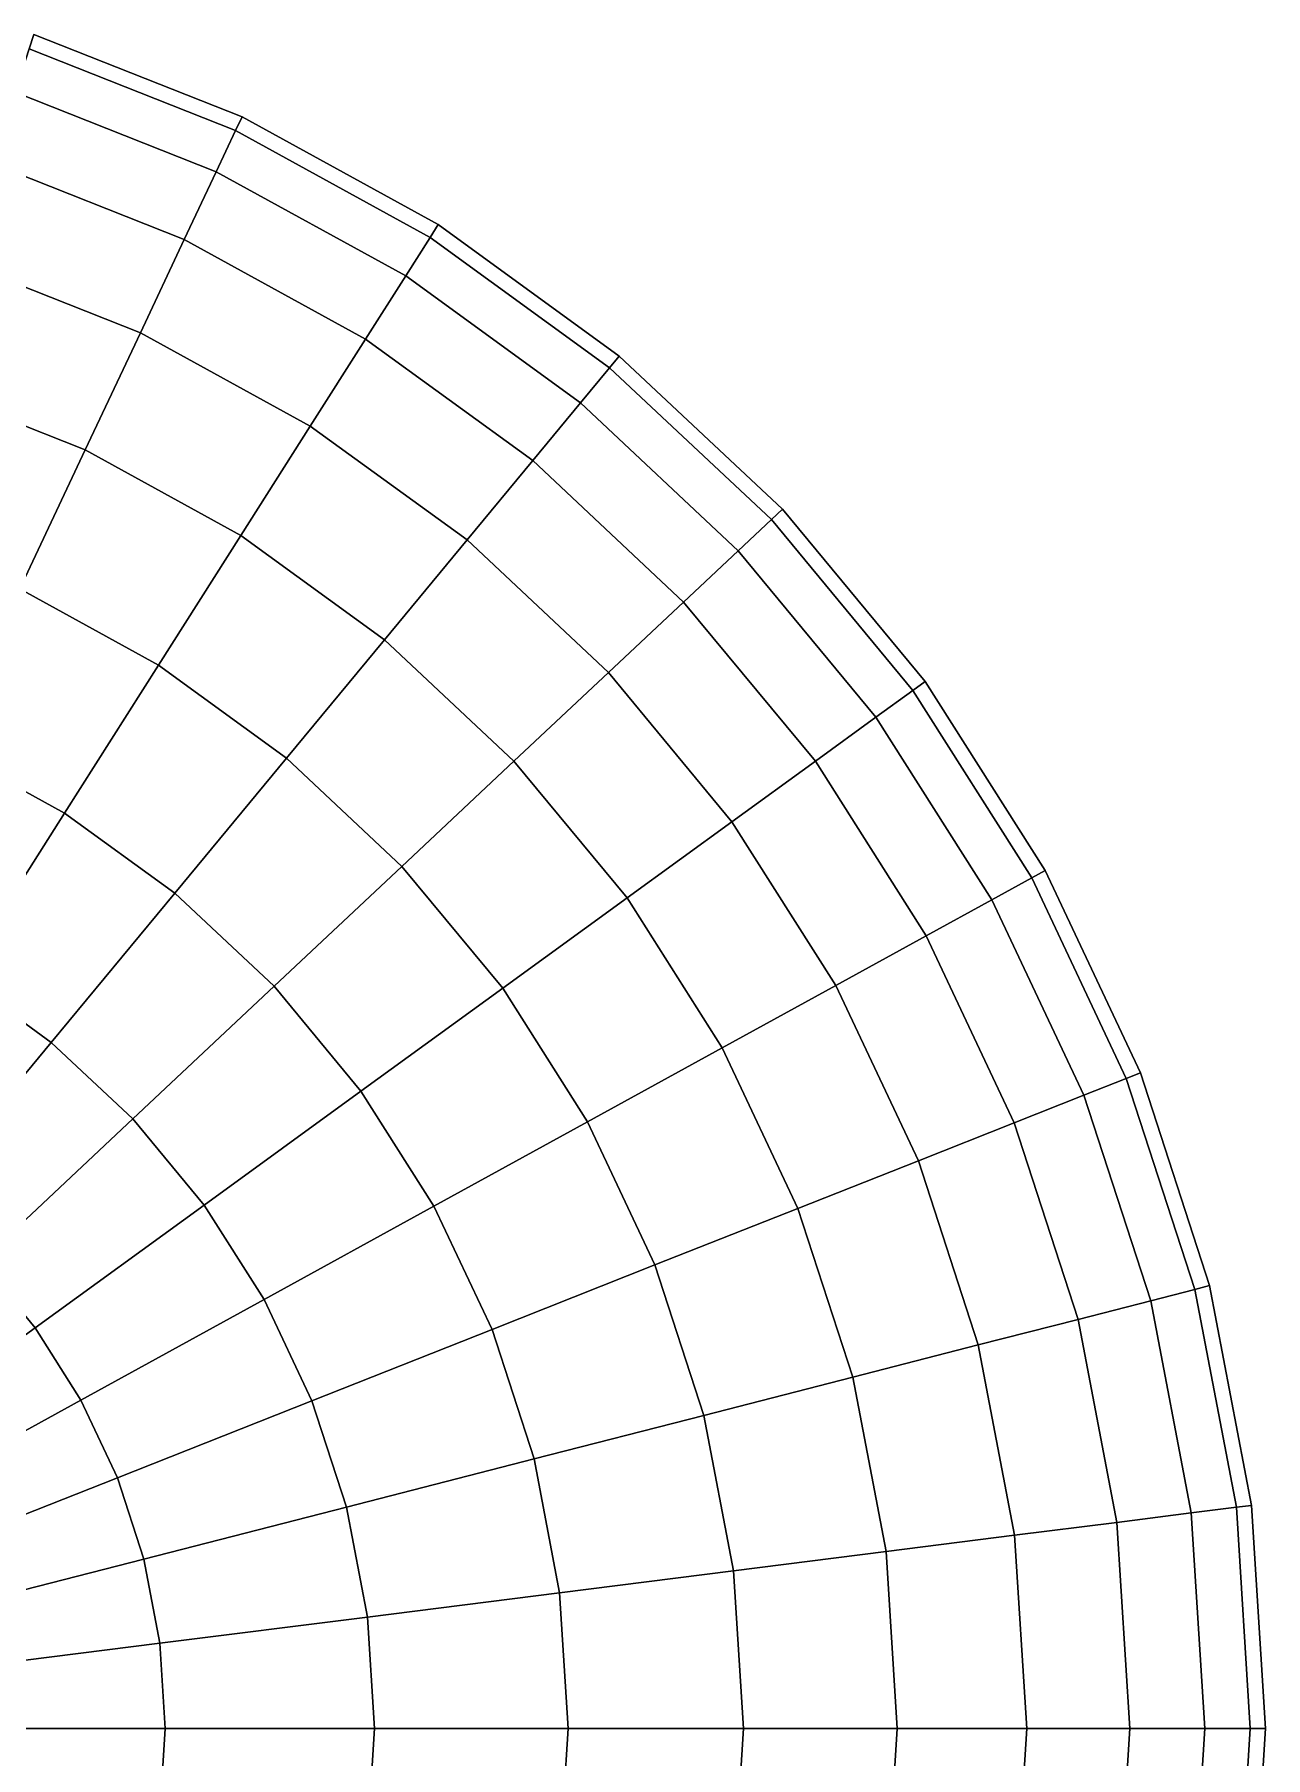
# Model space of a CAD drawing. Extents: x -1 to 5, y -1 to 5.
# Drawn here: x 4.309 to 5, y 3.984 to 4.951 of the extents above; entities that cross this region are included whole.
import ezdxf

# ---------------------------------------------------------------- set-up
doc = ezdxf.new("R2010")
doc.units = 0

msp = doc.modelspace()

# ---------------------------------------------------------------- linework, layer by layer
at = {"color": 171}
for points in [[(4.41127, 4.874, 0.25882), (4.42214, 4.89709, 0.13053), (4.30637, 4.94292, 0.13053), (4.29849, 4.91865, 0.25882)], [(4.42214, 4.89709, -0.13053), (4.41127, 4.874, -0.25882), (4.29849, 4.91865, -0.25882), (4.30637, 4.94292, -0.13053)], [(4.42214, 4.89709, 0.13053), (4.42578, 4.90483), (4.30902, 4.95106), (4.30637, 4.94292, 0.13053)], [(4.42578, 4.90483), (4.42214, 4.89709, -0.13053), (4.30637, 4.94292, -0.13053), (4.30902, 4.95106)], [(4.39337, 4.83595, 0.38268), (4.41127, 4.874, 0.25882), (4.29849, 4.91865, 0.25882), (4.28549, 4.87866, 0.38268)], [(4.41127, 4.874, -0.25882), (4.39337, 4.83595, -0.38268), (4.28549, 4.87866, -0.38268), (4.29849, 4.91865, -0.25882)], [(4.53124, 4.8371, 0.13053), (4.53583, 4.84433), (4.42578, 4.90483), (4.42214, 4.89709, 0.13053)], [(4.53583, 4.84433), (4.53124, 4.8371, -0.13053), (4.42214, 4.89709, -0.13053), (4.42578, 4.90483)], [(4.51757, 4.81556, 0.25882), (4.53124, 4.8371, 0.13053), (4.42214, 4.89709, 0.13053), (4.41127, 4.874, 0.25882)], [(4.53124, 4.8371, -0.13053), (4.51757, 4.81556, -0.25882), (4.41127, 4.874, -0.25882), (4.42214, 4.89709, -0.13053)], [(4.36874, 4.7836, 0.5), (4.39337, 4.83595, 0.38268), (4.28549, 4.87866, 0.38268), (4.26762, 4.82364, 0.5)], [(4.39337, 4.83595, -0.38268), (4.36874, 4.7836, -0.5), (4.26762, 4.82364, -0.5), (4.28549, 4.87866, -0.38268)], [(4.49504, 4.78006, 0.38268), (4.51757, 4.81556, 0.25882), (4.41127, 4.874, 0.25882), (4.39337, 4.83595, 0.38268)], [(4.51757, 4.81556, -0.25882), (4.49504, 4.78006, -0.38268), (4.39337, 4.83595, -0.38268), (4.41127, 4.874, -0.25882)], [(4.6157, 4.74426, 0.25882), (4.63197, 4.76392, 0.13053), (4.53124, 4.8371, 0.13053), (4.51757, 4.81556, 0.25882)], [(4.63197, 4.76392, -0.13053), (4.6157, 4.74426, -0.25882), (4.51757, 4.81556, -0.25882), (4.53124, 4.8371, -0.13053)], [(4.63197, 4.76392, 0.13053), (4.63742, 4.77051), (4.53583, 4.84433), (4.53124, 4.8371, 0.13053)], [(4.63742, 4.77051), (4.63197, 4.76392, -0.13053), (4.53124, 4.8371, -0.13053), (4.53583, 4.84433)], [(4.46404, 4.73121, 0.5), (4.49504, 4.78006, 0.38268), (4.39337, 4.83595, 0.38268), (4.36874, 4.7836, 0.5)], [(4.49504, 4.78006, -0.38268), (4.46404, 4.73121, -0.5), (4.36874, 4.7836, -0.5), (4.39337, 4.83595, -0.38268)], [(4.33779, 4.71785, 0.60876), (4.36874, 4.7836, 0.5), (4.26762, 4.82364, 0.5), (4.24516, 4.75452, 0.60876)], [(4.36874, 4.7836, -0.5), (4.33779, 4.71785, -0.60876), (4.24516, 4.75452, -0.60876), (4.26762, 4.82364, -0.5)], [(4.5889, 4.71186, 0.38268), (4.6157, 4.74426, 0.25882), (4.51757, 4.81556, 0.25882), (4.49504, 4.78006, 0.38268)], [(4.6157, 4.74426, -0.25882), (4.5889, 4.71186, -0.38268), (4.49504, 4.78006, -0.38268), (4.51757, 4.81556, -0.25882)], [(4.4251, 4.66985, 0.60876), (4.46404, 4.73121, 0.5), (4.36874, 4.7836, 0.5), (4.33779, 4.71785, 0.60876)], [(4.46404, 4.73121, -0.5), (4.4251, 4.66985, -0.60876), (4.33779, 4.71785, -0.60876), (4.36874, 4.7836, -0.5)], [(4.55203, 4.66728, 0.5), (4.5889, 4.71186, 0.38268), (4.49504, 4.78006, 0.38268), (4.46404, 4.73121, 0.5)], [(4.5889, 4.71186, -0.38268), (4.55203, 4.66728, -0.5), (4.46404, 4.73121, -0.5), (4.49504, 4.78006, -0.38268)], [(4.72273, 4.67869, 0.13053), (4.72897, 4.68455), (4.63742, 4.77051), (4.63197, 4.76392, 0.13053)], [(4.72897, 4.68455), (4.72273, 4.67869, -0.13053), (4.63197, 4.76392, -0.13053), (4.63742, 4.77051)], [(4.70413, 4.66122, 0.25882), (4.72273, 4.67869, 0.13053), (4.63197, 4.76392, 0.13053), (4.6157, 4.74426, 0.25882)], [(4.72273, 4.67869, -0.13053), (4.70413, 4.66122, -0.25882), (4.6157, 4.74426, -0.25882), (4.63197, 4.76392, -0.13053)], [(4.30107, 4.63981, 0.70711), (4.33779, 4.71785, 0.60876), (4.24516, 4.75452, 0.60876), (4.21851, 4.6725, 0.70711)], [(4.33779, 4.71785, -0.60876), (4.30107, 4.63981, -0.70711), (4.21851, 4.6725, -0.70711), (4.24516, 4.75452, -0.60876)], [(4.67348, 4.63244, 0.38268), (4.70413, 4.66122, 0.25882), (4.6157, 4.74426, 0.25882), (4.5889, 4.71186, 0.38268)], [(4.70413, 4.66122, -0.25882), (4.67348, 4.63244, -0.38268), (4.5889, 4.71186, -0.38268), (4.6157, 4.74426, -0.25882)], [(4.5057, 4.61129, 0.60876), (4.55203, 4.66728, 0.5), (4.46404, 4.73121, 0.5), (4.4251, 4.66985, 0.60876)], [(4.55203, 4.66728, -0.5), (4.5057, 4.61129, -0.60876), (4.4251, 4.66985, -0.60876), (4.46404, 4.73121, -0.5)], [(4.37889, 4.59703, 0.70711), (4.4251, 4.66985, 0.60876), (4.33779, 4.71785, 0.60876), (4.30107, 4.63981, 0.70711)], [(4.4251, 4.66985, -0.60876), (4.37889, 4.59703, -0.70711), (4.30107, 4.63981, -0.70711), (4.33779, 4.71785, -0.60876)], [(4.63131, 4.59284, 0.5), (4.67348, 4.63244, 0.38268), (4.5889, 4.71186, 0.38268), (4.55203, 4.66728, 0.5)], [(4.67348, 4.63244, -0.38268), (4.63131, 4.59284, -0.5), (4.55203, 4.66728, -0.5), (4.5889, 4.71186, -0.38268)], [(4.8021, 4.58276, 0.13053), (4.80902, 4.58779), (4.72897, 4.68455), (4.72273, 4.67869, 0.13053)], [(4.80902, 4.58779), (4.8021, 4.58276, -0.13053), (4.72273, 4.67869, -0.13053), (4.72897, 4.68455)], [(4.78145, 4.56776, 0.25882), (4.8021, 4.58276, 0.13053), (4.72273, 4.67869, 0.13053), (4.70413, 4.66122, 0.25882)], [(4.8021, 4.58276, -0.13053), (4.78145, 4.56776, -0.25882), (4.70413, 4.66122, -0.25882), (4.72273, 4.67869, -0.13053)], [(4.45073, 4.54484, 0.70711), (4.5057, 4.61129, 0.60876), (4.4251, 4.66985, 0.60876), (4.37889, 4.59703, 0.70711)], [(4.5057, 4.61129, -0.60876), (4.45073, 4.54484, -0.70711), (4.37889, 4.59703, -0.70711), (4.4251, 4.66985, -0.60876)], [(4.57833, 4.54309, 0.60876), (4.63131, 4.59284, 0.5), (4.55203, 4.66728, 0.5), (4.5057, 4.61129, 0.60876)], [(4.63131, 4.59284, -0.5), (4.57833, 4.54309, -0.60876), (4.5057, 4.61129, -0.60876), (4.55203, 4.66728, -0.5)], [(4.74743, 4.54304, 0.38268), (4.78145, 4.56776, 0.25882), (4.70413, 4.66122, 0.25882), (4.67348, 4.63244, 0.38268)], [(4.78145, 4.56776, -0.25882), (4.74743, 4.54304, -0.38268), (4.67348, 4.63244, -0.38268), (4.70413, 4.66122, -0.25882)], [(4.32619, 4.51399, 0.79335), (4.37889, 4.59703, 0.70711), (4.30107, 4.63981, 0.70711), (4.2592, 4.55082, 0.79335)], [(4.37889, 4.59703, -0.70711), (4.32619, 4.51399, -0.79335), (4.2592, 4.55082, -0.79335), (4.30107, 4.63981, -0.70711)], [(4.70063, 4.50904, 0.5), (4.74743, 4.54304, 0.38268), (4.67348, 4.63244, 0.38268), (4.63131, 4.59284, 0.5)], [(4.74743, 4.54304, -0.38268), (4.70063, 4.50904, -0.5), (4.63131, 4.59284, -0.5), (4.67348, 4.63244, -0.38268)], [(4.51546, 4.48405, 0.70711), (4.57833, 4.54309, 0.60876), (4.5057, 4.61129, 0.60876), (4.45073, 4.54484, 0.70711)], [(4.57833, 4.54309, -0.60876), (4.51546, 4.48405, -0.70711), (4.45073, 4.54484, -0.70711), (4.5057, 4.61129, -0.60876)], [(4.38804, 4.46906, 0.79335), (4.45073, 4.54484, 0.70711), (4.37889, 4.59703, 0.70711), (4.32619, 4.51399, 0.79335)], [(4.45073, 4.54484, -0.70711), (4.38804, 4.46906, -0.79335), (4.32619, 4.51399, -0.79335), (4.37889, 4.59703, -0.70711)], [(4.64184, 4.46632, 0.60876), (4.70063, 4.50904, 0.5), (4.63131, 4.59284, 0.5), (4.57833, 4.54309, 0.60876)], [(4.70063, 4.50904, -0.5), (4.64184, 4.46632, -0.60876), (4.57833, 4.54309, -0.60876), (4.63131, 4.59284, -0.5)], [(4.86881, 4.47763, 0.13053), (4.87631, 4.48175), (4.80902, 4.58779), (4.8021, 4.58276, 0.13053)], [(4.87631, 4.48175), (4.86881, 4.47763, -0.13053), (4.8021, 4.58276, -0.13053), (4.80902, 4.58779)], [(4.84645, 4.46534, 0.25882), (4.86881, 4.47763, 0.13053), (4.8021, 4.58276, 0.13053), (4.78145, 4.56776, 0.25882)], [(4.86881, 4.47763, -0.13053), (4.84645, 4.46534, -0.25882), (4.78145, 4.56776, -0.25882), (4.8021, 4.58276, -0.13053)], [(4.8096, 4.44508, 0.38268), (4.84645, 4.46534, 0.25882), (4.78145, 4.56776, 0.25882), (4.74743, 4.54304, 0.38268)], [(4.84645, 4.46534, -0.25882), (4.8096, 4.44508, -0.38268), (4.74743, 4.54304, -0.38268), (4.78145, 4.56776, -0.25882)], [(4.26791, 4.42216, 0.86603), (4.32619, 4.51399, 0.79335), (4.2592, 4.55082, 0.79335), (4.21289, 4.45241, 0.86603)], [(4.32619, 4.51399, -0.79335), (4.26791, 4.42216, -0.86603), (4.21289, 4.45241, -0.86603), (4.2592, 4.55082, -0.79335)], [(4.44377, 4.41673, 0.79335), (4.51546, 4.48405, 0.70711), (4.45073, 4.54484, 0.70711), (4.38804, 4.46906, 0.79335)], [(4.51546, 4.48405, -0.70711), (4.44377, 4.41673, -0.79335), (4.38804, 4.46906, -0.79335), (4.45073, 4.54484, -0.70711)], [(4.57206, 4.41563, 0.70711), (4.64184, 4.46632, 0.60876), (4.57833, 4.54309, 0.60876), (4.51546, 4.48405, 0.70711)], [(4.64184, 4.46632, -0.60876), (4.57206, 4.41563, -0.70711), (4.51546, 4.48405, -0.70711), (4.57833, 4.54309, -0.60876)], [(4.7589, 4.41721, 0.5), (4.8096, 4.44508, 0.38268), (4.74743, 4.54304, 0.38268), (4.70063, 4.50904, 0.5)], [(4.8096, 4.44508, -0.38268), (4.7589, 4.41721, -0.5), (4.70063, 4.50904, -0.5), (4.74743, 4.54304, -0.38268)], [(4.31871, 4.38526, 0.86603), (4.38804, 4.46906, 0.79335), (4.32619, 4.51399, 0.79335), (4.26791, 4.42216, 0.86603)], [(4.38804, 4.46906, -0.79335), (4.31871, 4.38526, -0.86603), (4.26791, 4.42216, -0.86603), (4.32619, 4.51399, -0.79335)], [(4.69522, 4.3822, 0.60876), (4.7589, 4.41721, 0.5), (4.70063, 4.50904, 0.5), (4.64184, 4.46632, 0.60876)], [(4.7589, 4.41721, -0.5), (4.69522, 4.3822, -0.60876), (4.64184, 4.46632, -0.60876), (4.70063, 4.50904, -0.5)], [(4.4925, 4.35782, 0.79335), (4.57206, 4.41563, 0.70711), (4.51546, 4.48405, 0.70711), (4.44377, 4.41673, 0.79335)], [(4.57206, 4.41563, -0.70711), (4.4925, 4.35782, -0.79335), (4.44377, 4.41673, -0.79335), (4.51546, 4.48405, -0.70711)], [(4.92182, 4.36498, 0.13053), (4.92978, 4.36812), (4.87631, 4.48175), (4.86881, 4.47763, 0.13053)], [(4.92978, 4.36812), (4.92182, 4.36498, -0.13053), (4.86881, 4.47763, -0.13053), (4.87631, 4.48175)], [(4.36448, 4.34227, 0.86603), (4.44377, 4.41673, 0.79335), (4.38804, 4.46906, 0.79335), (4.31871, 4.38526, 0.86603)], [(4.44377, 4.41673, -0.79335), (4.36448, 4.34227, -0.86603), (4.31871, 4.38526, -0.86603), (4.38804, 4.46906, -0.79335)], [(4.8981, 4.35558, 0.25882), (4.92182, 4.36498, 0.13053), (4.86881, 4.47763, 0.13053), (4.84645, 4.46534, 0.25882)], [(4.92182, 4.36498, -0.13053), (4.8981, 4.35558, -0.25882), (4.84645, 4.46534, -0.25882), (4.86881, 4.47763, -0.13053)], [(4.61964, 4.34065, 0.70711), (4.69522, 4.3822, 0.60876), (4.64184, 4.46632, 0.60876), (4.57206, 4.41563, 0.70711)], [(4.69522, 4.3822, -0.60876), (4.61964, 4.34065, -0.70711), (4.57206, 4.41563, -0.70711), (4.64184, 4.46632, -0.60876)], [(4.859, 4.3401, 0.38268), (4.8981, 4.35558, 0.25882), (4.84645, 4.46534, 0.25882), (4.8096, 4.44508, 0.38268)], [(4.8981, 4.35558, -0.25882), (4.859, 4.3401, -0.38268), (4.8096, 4.44508, -0.38268), (4.84645, 4.46534, -0.25882)], [(4.80521, 4.31881, 0.5), (4.859, 4.3401, 0.38268), (4.8096, 4.44508, 0.38268), (4.7589, 4.41721, 0.5)], [(4.859, 4.3401, -0.38268), (4.80521, 4.31881, -0.5), (4.7589, 4.41721, -0.5), (4.8096, 4.44508, -0.38268)], [(4.24393, 4.29486, 0.92388), (4.31871, 4.38526, 0.86603), (4.26791, 4.42216, 0.86603), (4.20505, 4.32311, 0.92388)], [(4.31871, 4.38526, -0.86603), (4.24393, 4.29486, -0.92388), (4.20505, 4.32311, -0.92388), (4.26791, 4.42216, -0.86603)], [(4.40451, 4.29389, 0.86603), (4.4925, 4.35782, 0.79335), (4.44377, 4.41673, 0.79335), (4.36448, 4.34227, 0.86603)], [(4.4925, 4.35782, -0.79335), (4.40451, 4.29389, -0.86603), (4.36448, 4.34227, -0.86603), (4.44377, 4.41673, -0.79335)], [(4.53346, 4.29327, 0.79335), (4.61964, 4.34065, 0.70711), (4.57206, 4.41563, 0.70711), (4.4925, 4.35782, 0.79335)], [(4.61964, 4.34065, -0.70711), (4.53346, 4.29327, -0.79335), (4.4925, 4.35782, -0.79335), (4.57206, 4.41563, -0.70711)], [(4.73764, 4.29205, 0.60876), (4.80521, 4.31881, 0.5), (4.7589, 4.41721, 0.5), (4.69522, 4.3822, 0.60876)], [(4.80521, 4.31881, -0.5), (4.73764, 4.29205, -0.60876), (4.69522, 4.3822, -0.60876), (4.7589, 4.41721, -0.5)], [(4.27896, 4.26196, 0.92388), (4.36448, 4.34227, 0.86603), (4.31871, 4.38526, 0.86603), (4.24393, 4.29486, 0.92388)], [(4.36448, 4.34227, -0.86603), (4.27896, 4.26196, -0.92388), (4.24393, 4.29486, -0.92388), (4.31871, 4.38526, -0.86603)], [(4.65745, 4.2603, 0.70711), (4.73764, 4.29205, 0.60876), (4.69522, 4.3822, 0.60876), (4.61964, 4.34065, 0.70711)], [(4.73764, 4.29205, -0.60876), (4.65745, 4.2603, -0.70711), (4.61964, 4.34065, -0.70711), (4.69522, 4.3822, -0.60876)], [(4.93558, 4.24022, 0.25882), (4.9603, 4.24656, 0.13053), (4.92182, 4.36498, 0.13053), (4.8981, 4.35558, 0.25882)], [(4.9603, 4.24656, -0.13053), (4.93558, 4.24022, -0.25882), (4.8981, 4.35558, -0.25882), (4.92182, 4.36498, -0.13053)], [(4.9603, 4.24656, 0.13053), (4.96858, 4.24869), (4.92978, 4.36812), (4.92182, 4.36498, 0.13053)], [(4.96858, 4.24869), (4.9603, 4.24656, -0.13053), (4.92182, 4.36498, -0.13053), (4.92978, 4.36812)], [(4.43815, 4.24088, 0.86603), (4.53346, 4.29327, 0.79335), (4.4925, 4.35782, 0.79335), (4.40451, 4.29389, 0.86603)], [(4.53346, 4.29327, -0.79335), (4.43815, 4.24088, -0.86603), (4.40451, 4.29389, -0.86603), (4.4925, 4.35782, -0.79335)], [(4.89485, 4.22976, 0.38268), (4.93558, 4.24022, 0.25882), (4.8981, 4.35558, 0.25882), (4.859, 4.3401, 0.38268)], [(4.93558, 4.24022, -0.25882), (4.89485, 4.22976, -0.38268), (4.859, 4.3401, -0.38268), (4.8981, 4.35558, -0.25882)], [(4.3096, 4.22494, 0.92388), (4.40451, 4.29389, 0.86603), (4.36448, 4.34227, 0.86603), (4.27896, 4.26196, 0.92388)], [(4.40451, 4.29389, -0.86603), (4.3096, 4.22494, -0.92388), (4.27896, 4.26196, -0.92388), (4.36448, 4.34227, -0.86603)], [(4.56601, 4.2241, 0.79335), (4.65745, 4.2603, 0.70711), (4.61964, 4.34065, 0.70711), (4.53346, 4.29327, 0.79335)], [(4.65745, 4.2603, -0.70711), (4.56601, 4.2241, -0.79335), (4.53346, 4.29327, -0.79335), (4.61964, 4.34065, -0.70711)], [(4.83882, 4.21537, 0.5), (4.89485, 4.22976, 0.38268), (4.859, 4.3401, 0.38268), (4.80521, 4.31881, 0.5)], [(4.89485, 4.22976, -0.38268), (4.83882, 4.21537, -0.5), (4.80521, 4.31881, -0.5), (4.859, 4.3401, -0.38268)], [(4.76843, 4.1973, 0.60876), (4.83882, 4.21537, 0.5), (4.80521, 4.31881, 0.5), (4.73764, 4.29205, 0.60876)], [(4.83882, 4.21537, -0.5), (4.76843, 4.1973, -0.60876), (4.73764, 4.29205, -0.60876), (4.80521, 4.31881, -0.5)], [(4.33535, 4.18436, 0.92388), (4.43815, 4.24088, 0.86603), (4.40451, 4.29389, 0.86603), (4.3096, 4.22494, 0.92388)], [(4.43815, 4.24088, -0.86603), (4.33535, 4.18436, -0.92388), (4.3096, 4.22494, -0.92388), (4.40451, 4.29389, -0.86603)], [(4.46489, 4.18406, 0.86603), (4.56601, 4.2241, 0.79335), (4.53346, 4.29327, 0.79335), (4.43815, 4.24088, 0.86603)], [(4.56601, 4.2241, -0.79335), (4.46489, 4.18406, -0.86603), (4.43815, 4.24088, -0.86603), (4.53346, 4.29327, -0.79335)], [(4.68489, 4.17585, 0.70711), (4.76843, 4.1973, 0.60876), (4.73764, 4.29205, 0.60876), (4.65745, 4.2603, 0.70711)], [(4.76843, 4.1973, -0.60876), (4.68489, 4.17585, -0.70711), (4.65745, 4.2603, -0.70711), (4.73764, 4.29205, -0.60876)], [(4.20939, 4.15213, 0.96593), (4.3096, 4.22494, 0.92388), (4.27896, 4.26196, 0.92388), (4.18867, 4.17717, 0.96593)], [(4.3096, 4.22494, -0.92388), (4.20939, 4.15213, -0.96593), (4.18867, 4.17717, -0.96593), (4.27896, 4.26196, -0.92388)], [(4.58964, 4.15139, 0.79335), (4.68489, 4.17585, 0.70711), (4.65745, 4.2603, 0.70711), (4.56601, 4.2241, 0.79335)], [(4.68489, 4.17585, -0.70711), (4.58964, 4.15139, -0.79335), (4.56601, 4.2241, -0.79335), (4.65745, 4.2603, -0.70711)], [(4.95831, 4.12106, 0.25882), (4.98363, 4.12426, 0.13053), (4.9603, 4.24656, 0.13053), (4.93558, 4.24022, 0.25882)], [(4.98363, 4.12426, -0.13053), (4.95831, 4.12106, -0.25882), (4.93558, 4.24022, -0.25882), (4.9603, 4.24656, -0.13053)], [(4.98363, 4.12426, 0.13053), (4.99211, 4.12533), (4.96858, 4.24869), (4.9603, 4.24656, 0.13053)], [(4.99211, 4.12533), (4.98363, 4.12426, -0.13053), (4.9603, 4.24656, -0.13053), (4.96858, 4.24869)], [(4.35581, 4.14088, 0.92388), (4.46489, 4.18406, 0.86603), (4.43815, 4.24088, 0.86603), (4.33535, 4.18436, 0.92388)], [(4.46489, 4.18406, -0.86603), (4.35581, 4.14088, -0.92388), (4.33535, 4.18436, -0.92388), (4.43815, 4.24088, -0.86603)], [(4.91659, 4.11579, 0.38268), (4.95831, 4.12106, 0.25882), (4.93558, 4.24022, 0.25882), (4.89485, 4.22976, 0.38268)], [(4.95831, 4.12106, -0.25882), (4.91659, 4.11579, -0.38268), (4.89485, 4.22976, -0.38268), (4.93558, 4.24022, -0.25882)], [(4.8592, 4.10854, 0.5), (4.91659, 4.11579, 0.38268), (4.89485, 4.22976, 0.38268), (4.83882, 4.21537, 0.5)], [(4.91659, 4.11579, -0.38268), (4.8592, 4.10854, -0.5), (4.83882, 4.21537, -0.5), (4.89485, 4.22976, -0.38268)], [(4.2268, 4.12469, 0.96593), (4.33535, 4.18436, 0.92388), (4.3096, 4.22494, 0.92388), (4.20939, 4.15213, 0.96593)], [(4.33535, 4.18436, -0.92388), (4.2268, 4.12469, -0.96593), (4.20939, 4.15213, -0.96593), (4.3096, 4.22494, -0.92388)], [(4.48429, 4.12434, 0.86603), (4.58964, 4.15139, 0.79335), (4.56601, 4.2241, 0.79335), (4.46489, 4.18406, 0.86603)], [(4.58964, 4.15139, -0.79335), (4.48429, 4.12434, -0.86603), (4.46489, 4.18406, -0.86603), (4.56601, 4.2241, -0.79335)], [(4.7871, 4.09943, 0.60876), (4.8592, 4.10854, 0.5), (4.83882, 4.21537, 0.5), (4.76843, 4.1973, 0.60876)], [(4.8592, 4.10854, -0.5), (4.7871, 4.09943, -0.60876), (4.76843, 4.1973, -0.60876), (4.83882, 4.21537, -0.5)], [(4.70153, 4.08862, 0.70711), (4.7871, 4.09943, 0.60876), (4.76843, 4.1973, 0.60876), (4.68489, 4.17585, 0.70711)], [(4.7871, 4.09943, -0.60876), (4.70153, 4.08862, -0.70711), (4.68489, 4.17585, -0.70711), (4.76843, 4.1973, -0.60876)], [(4.24064, 4.09528, 0.96593), (4.35581, 4.14088, 0.92388), (4.33535, 4.18436, 0.92388), (4.2268, 4.12469, 0.96593)], [(4.35581, 4.14088, -0.92388), (4.24064, 4.09528, -0.96593), (4.2268, 4.12469, -0.96593), (4.33535, 4.18436, -0.92388)], [(4.37066, 4.09517, 0.92388), (4.48429, 4.12434, 0.86603), (4.46489, 4.18406, 0.86603), (4.35581, 4.14088, 0.92388)], [(4.48429, 4.12434, -0.86603), (4.37066, 4.09517, -0.92388), (4.35581, 4.14088, -0.92388), (4.46489, 4.18406, -0.86603)], [(4.60396, 4.0763, 0.79335), (4.70153, 4.08862, 0.70711), (4.68489, 4.17585, 0.70711), (4.58964, 4.15139, 0.79335)], [(4.70153, 4.08862, -0.70711), (4.60396, 4.0763, -0.79335), (4.58964, 4.15139, -0.79335), (4.68489, 4.17585, -0.70711)], [(4.49606, 4.06267, 0.86603), (4.60396, 4.0763, 0.79335), (4.58964, 4.15139, 0.79335), (4.48429, 4.12434, 0.86603)], [(4.60396, 4.0763, -0.79335), (4.49606, 4.06267, -0.86603), (4.48429, 4.12434, -0.86603), (4.58964, 4.15139, -0.79335)], [(4.25069, 4.06437, 0.96593), (4.37066, 4.09517, 0.92388), (4.35581, 4.14088, 0.92388), (4.24064, 4.09528, 0.96593)], [(4.37066, 4.09517, -0.92388), (4.25069, 4.06437, -0.96593), (4.24064, 4.09528, -0.96593), (4.35581, 4.14088, -0.92388)], [(4.37967, 4.04796, 0.92388), (4.49606, 4.06267, 0.86603), (4.48429, 4.12434, 0.86603), (4.37066, 4.09517, 0.92388)], [(4.49606, 4.06267, -0.86603), (4.37967, 4.04796, -0.92388), (4.37066, 4.09517, -0.92388), (4.48429, 4.12434, -0.86603)], [(4.92388, 4, 0.38268), (4.96593, 4, 0.25882), (4.95831, 4.12106, 0.25882), (4.91659, 4.11579, 0.38268)], [(4.96593, 4, -0.25882), (4.92388, 4, -0.38268), (4.91659, 4.11579, -0.38268), (4.95831, 4.12106, -0.25882)], [(4.96593, 4, 0.25882), (4.99144, 4, 0.13053), (4.98363, 4.12426, 0.13053), (4.95831, 4.12106, 0.25882)], [(4.99144, 4, -0.13053), (4.96593, 4, -0.25882), (4.95831, 4.12106, -0.25882), (4.98363, 4.12426, -0.13053)], [(4.99144, 4, 0.13053), (5, 4), (4.99211, 4.12533), (4.98363, 4.12426, 0.13053)], [(5, 4), (4.99144, 4, -0.13053), (4.98363, 4.12426, -0.13053), (4.99211, 4.12533)], [(4.86603, 4, 0.5), (4.92388, 4, 0.38268), (4.91659, 4.11579, 0.38268), (4.8592, 4.10854, 0.5)], [(4.92388, 4, -0.38268), (4.86603, 4, -0.5), (4.8592, 4.10854, -0.5), (4.91659, 4.11579, -0.38268)], [(4.79335, 4, 0.60876), (4.86603, 4, 0.5), (4.8592, 4.10854, 0.5), (4.7871, 4.09943, 0.60876)], [(4.86603, 4, -0.5), (4.79335, 4, -0.60876), (4.7871, 4.09943, -0.60876), (4.8592, 4.10854, -0.5)], [(4.25678, 4.03244, 0.96593), (4.37967, 4.04796, 0.92388), (4.37066, 4.09517, 0.92388), (4.25069, 4.06437, 0.96593)], [(4.37967, 4.04796, -0.92388), (4.25678, 4.03244, -0.96593), (4.25069, 4.06437, -0.96593), (4.37066, 4.09517, -0.92388)], [(4.70711, 4, 0.70711), (4.79335, 4, 0.60876), (4.7871, 4.09943, 0.60876), (4.70153, 4.08862, 0.70711)], [(4.79335, 4, -0.60876), (4.70711, 4, -0.70711), (4.70153, 4.08862, -0.70711), (4.7871, 4.09943, -0.60876)], [(4.60876, 4, 0.79335), (4.70711, 4, 0.70711), (4.70153, 4.08862, 0.70711), (4.60396, 4.0763, 0.79335)], [(4.70711, 4, -0.70711), (4.60876, 4, -0.79335), (4.60396, 4.0763, -0.79335), (4.70153, 4.08862, -0.70711)], [(4.5, 4, 0.86603), (4.60876, 4, 0.79335), (4.60396, 4.0763, 0.79335), (4.49606, 4.06267, 0.86603)], [(4.60876, 4, -0.79335), (4.5, 4, -0.86603), (4.49606, 4.06267, -0.86603), (4.60396, 4.0763, -0.79335)], [(4.38268, 4, 0.92388), (4.5, 4, 0.86603), (4.49606, 4.06267, 0.86603), (4.37967, 4.04796, 0.92388)], [(4.5, 4, -0.86603), (4.38268, 4, -0.92388), (4.37967, 4.04796, -0.92388), (4.49606, 4.06267, -0.86603)], [(4.25882, 4, 0.96593), (4.38268, 4, 0.92388), (4.37967, 4.04796, 0.92388), (4.25678, 4.03244, 0.96593)], [(4.38268, 4, -0.92388), (4.25882, 4, -0.96593), (4.25678, 4.03244, -0.96593), (4.37967, 4.04796, -0.92388)], [(4.25678, 3.96756, 0.96593), (4.37967, 3.95204, 0.92388), (4.38268, 4, 0.92388), (4.25882, 4, 0.96593)], [(4.37967, 3.95204, -0.92388), (4.25678, 3.96756, -0.96593), (4.25882, 4, -0.96593), (4.38268, 4, -0.92388)], [(4.37967, 3.95204, 0.92388), (4.49606, 3.93733, 0.86603), (4.5, 4, 0.86603), (4.38268, 4, 0.92388)], [(4.49606, 3.93733, -0.86603), (4.37967, 3.95204, -0.92388), (4.38268, 4, -0.92388), (4.5, 4, -0.86603)], [(4.49606, 3.93733, 0.86603), (4.60396, 3.9237, 0.79335), (4.60876, 4, 0.79335), (4.5, 4, 0.86603)], [(4.60396, 3.9237, -0.79335), (4.49606, 3.93733, -0.86603), (4.5, 4, -0.86603), (4.60876, 4, -0.79335)], [(4.60396, 3.9237, 0.79335), (4.70153, 3.91138, 0.70711), (4.70711, 4, 0.70711), (4.60876, 4, 0.79335)], [(4.70153, 3.91138, -0.70711), (4.60396, 3.9237, -0.79335), (4.60876, 4, -0.79335), (4.70711, 4, -0.70711)], [(4.70153, 3.91138, 0.70711), (4.7871, 3.90057, 0.60876), (4.79335, 4, 0.60876), (4.70711, 4, 0.70711)], [(4.7871, 3.90057, -0.60876), (4.70153, 3.91138, -0.70711), (4.70711, 4, -0.70711), (4.79335, 4, -0.60876)], [(4.7871, 3.90057, 0.60876), (4.8592, 3.89146, 0.5), (4.86603, 4, 0.5), (4.79335, 4, 0.60876)], [(4.8592, 3.89146, -0.5), (4.7871, 3.90057, -0.60876), (4.79335, 4, -0.60876), (4.86603, 4, -0.5)], [(4.8592, 3.89146, 0.5), (4.91659, 3.88421, 0.38268), (4.92388, 4, 0.38268), (4.86603, 4, 0.5)], [(4.91659, 3.88421, -0.38268), (4.8592, 3.89146, -0.5), (4.86603, 4, -0.5), (4.92388, 4, -0.38268)], [(4.91659, 3.88421, 0.38268), (4.95831, 3.87894, 0.25882), (4.96593, 4, 0.25882), (4.92388, 4, 0.38268)], [(4.95831, 3.87894, -0.25882), (4.91659, 3.88421, -0.38268), (4.92388, 4, -0.38268), (4.96593, 4, -0.25882)], [(4.95831, 3.87894, 0.25882), (4.98363, 3.87574, 0.13053), (4.99144, 4, 0.13053), (4.96593, 4, 0.25882)], [(4.98363, 3.87574, -0.13053), (4.95831, 3.87894, -0.25882), (4.96593, 4, -0.25882), (4.99144, 4, -0.13053)], [(4.98363, 3.87574, 0.13053), (4.99211, 3.87467), (5, 4), (4.99144, 4, 0.13053)], [(4.99211, 3.87467), (4.98363, 3.87574, -0.13053), (4.99144, 4, -0.13053), (5, 4)]]:
    msp.add_3dface(points, dxfattribs=at)
at = {"color": 20}
for points in [[(4.41127, 4.874, 4.25882), (4.42214, 4.89709, 4.13053), (4.30637, 4.94292, 4.13053), (4.29849, 4.91865, 4.25882)], [(4.42214, 4.89709, 3.86947), (4.41127, 4.874, 3.74118), (4.29849, 4.91865, 3.74118), (4.30637, 4.94292, 3.86947)], [(4.42214, 4.89709, 4.13053), (4.42578, 4.90483, 4), (4.30902, 4.95106, 4), (4.30637, 4.94292, 4.13053)], [(4.42578, 4.90483, 4), (4.42214, 4.89709, 3.86947), (4.30637, 4.94292, 3.86947), (4.30902, 4.95106, 4)], [(4.39337, 4.83595, 4.38268), (4.41127, 4.874, 4.25882), (4.29849, 4.91865, 4.25882), (4.28549, 4.87866, 4.38268)], [(4.41127, 4.874, 3.74118), (4.39337, 4.83595, 3.61732), (4.28549, 4.87866, 3.61732), (4.29849, 4.91865, 3.74118)], [(4.53124, 4.8371, 4.13053), (4.53583, 4.84433, 4), (4.42578, 4.90483, 4), (4.42214, 4.89709, 4.13053)], [(4.53583, 4.84433, 4), (4.53124, 4.8371, 3.86947), (4.42214, 4.89709, 3.86947), (4.42578, 4.90483, 4)], [(4.51757, 4.81556, 4.25882), (4.53124, 4.8371, 4.13053), (4.42214, 4.89709, 4.13053), (4.41127, 4.874, 4.25882)], [(4.53124, 4.8371, 3.86947), (4.51757, 4.81556, 3.74118), (4.41127, 4.874, 3.74118), (4.42214, 4.89709, 3.86947)], [(4.36874, 4.7836, 4.5), (4.39337, 4.83595, 4.38268), (4.28549, 4.87866, 4.38268), (4.26762, 4.82364, 4.5)], [(4.39337, 4.83595, 3.61732), (4.36874, 4.7836, 3.5), (4.26762, 4.82364, 3.5), (4.28549, 4.87866, 3.61732)], [(4.49504, 4.78006, 4.38268), (4.51757, 4.81556, 4.25882), (4.41127, 4.874, 4.25882), (4.39337, 4.83595, 4.38268)], [(4.51757, 4.81556, 3.74118), (4.49504, 4.78006, 3.61732), (4.39337, 4.83595, 3.61732), (4.41127, 4.874, 3.74118)], [(4.6157, 4.74426, 4.25882), (4.63197, 4.76392, 4.13053), (4.53124, 4.8371, 4.13053), (4.51757, 4.81556, 4.25882)], [(4.63197, 4.76392, 3.86947), (4.6157, 4.74426, 3.74118), (4.51757, 4.81556, 3.74118), (4.53124, 4.8371, 3.86947)], [(4.63197, 4.76392, 4.13053), (4.63742, 4.77051, 4), (4.53583, 4.84433, 4), (4.53124, 4.8371, 4.13053)], [(4.63742, 4.77051, 4), (4.63197, 4.76392, 3.86947), (4.53124, 4.8371, 3.86947), (4.53583, 4.84433, 4)], [(4.46404, 4.73121, 4.5), (4.49504, 4.78006, 4.38268), (4.39337, 4.83595, 4.38268), (4.36874, 4.7836, 4.5)], [(4.49504, 4.78006, 3.61732), (4.46404, 4.73121, 3.5), (4.36874, 4.7836, 3.5), (4.39337, 4.83595, 3.61732)], [(4.33779, 4.71785, 4.60876), (4.36874, 4.7836, 4.5), (4.26762, 4.82364, 4.5), (4.24516, 4.75452, 4.60876)], [(4.36874, 4.7836, 3.5), (4.33779, 4.71785, 3.39124), (4.24516, 4.75452, 3.39124), (4.26762, 4.82364, 3.5)], [(4.5889, 4.71186, 4.38268), (4.6157, 4.74426, 4.25882), (4.51757, 4.81556, 4.25882), (4.49504, 4.78006, 4.38268)], [(4.6157, 4.74426, 3.74118), (4.5889, 4.71186, 3.61732), (4.49504, 4.78006, 3.61732), (4.51757, 4.81556, 3.74118)], [(4.4251, 4.66985, 4.60876), (4.46404, 4.73121, 4.5), (4.36874, 4.7836, 4.5), (4.33779, 4.71785, 4.60876)], [(4.46404, 4.73121, 3.5), (4.4251, 4.66985, 3.39124), (4.33779, 4.71785, 3.39124), (4.36874, 4.7836, 3.5)], [(4.55203, 4.66728, 4.5), (4.5889, 4.71186, 4.38268), (4.49504, 4.78006, 4.38268), (4.46404, 4.73121, 4.5)], [(4.5889, 4.71186, 3.61732), (4.55203, 4.66728, 3.5), (4.46404, 4.73121, 3.5), (4.49504, 4.78006, 3.61732)], [(4.72273, 4.67869, 4.13053), (4.72897, 4.68455, 4), (4.63742, 4.77051, 4), (4.63197, 4.76392, 4.13053)], [(4.72897, 4.68455, 4), (4.72273, 4.67869, 3.86947), (4.63197, 4.76392, 3.86947), (4.63742, 4.77051, 4)], [(4.70413, 4.66122, 4.25882), (4.72273, 4.67869, 4.13053), (4.63197, 4.76392, 4.13053), (4.6157, 4.74426, 4.25882)], [(4.72273, 4.67869, 3.86947), (4.70413, 4.66122, 3.74118), (4.6157, 4.74426, 3.74118), (4.63197, 4.76392, 3.86947)], [(4.30107, 4.63981, 4.70711), (4.33779, 4.71785, 4.60876), (4.24516, 4.75452, 4.60876), (4.21851, 4.6725, 4.70711)], [(4.33779, 4.71785, 3.39124), (4.30107, 4.63981, 3.29289), (4.21851, 4.6725, 3.29289), (4.24516, 4.75452, 3.39124)], [(4.67348, 4.63244, 4.38268), (4.70413, 4.66122, 4.25882), (4.6157, 4.74426, 4.25882), (4.5889, 4.71186, 4.38268)], [(4.70413, 4.66122, 3.74118), (4.67348, 4.63244, 3.61732), (4.5889, 4.71186, 3.61732), (4.6157, 4.74426, 3.74118)], [(4.5057, 4.61129, 4.60876), (4.55203, 4.66728, 4.5), (4.46404, 4.73121, 4.5), (4.4251, 4.66985, 4.60876)], [(4.55203, 4.66728, 3.5), (4.5057, 4.61129, 3.39124), (4.4251, 4.66985, 3.39124), (4.46404, 4.73121, 3.5)], [(4.37889, 4.59703, 4.70711), (4.4251, 4.66985, 4.60876), (4.33779, 4.71785, 4.60876), (4.30107, 4.63981, 4.70711)], [(4.4251, 4.66985, 3.39124), (4.37889, 4.59703, 3.29289), (4.30107, 4.63981, 3.29289), (4.33779, 4.71785, 3.39124)], [(4.63131, 4.59284, 4.5), (4.67348, 4.63244, 4.38268), (4.5889, 4.71186, 4.38268), (4.55203, 4.66728, 4.5)], [(4.67348, 4.63244, 3.61732), (4.63131, 4.59284, 3.5), (4.55203, 4.66728, 3.5), (4.5889, 4.71186, 3.61732)], [(4.8021, 4.58276, 4.13053), (4.80902, 4.58779, 4), (4.72897, 4.68455, 4), (4.72273, 4.67869, 4.13053)], [(4.80902, 4.58779, 4), (4.8021, 4.58276, 3.86947), (4.72273, 4.67869, 3.86947), (4.72897, 4.68455, 4)], [(4.78145, 4.56776, 4.25882), (4.8021, 4.58276, 4.13053), (4.72273, 4.67869, 4.13053), (4.70413, 4.66122, 4.25882)], [(4.8021, 4.58276, 3.86947), (4.78145, 4.56776, 3.74118), (4.70413, 4.66122, 3.74118), (4.72273, 4.67869, 3.86947)], [(4.45073, 4.54484, 4.70711), (4.5057, 4.61129, 4.60876), (4.4251, 4.66985, 4.60876), (4.37889, 4.59703, 4.70711)], [(4.5057, 4.61129, 3.39124), (4.45073, 4.54484, 3.29289), (4.37889, 4.59703, 3.29289), (4.4251, 4.66985, 3.39124)], [(4.57833, 4.54309, 4.60876), (4.63131, 4.59284, 4.5), (4.55203, 4.66728, 4.5), (4.5057, 4.61129, 4.60876)], [(4.63131, 4.59284, 3.5), (4.57833, 4.54309, 3.39124), (4.5057, 4.61129, 3.39124), (4.55203, 4.66728, 3.5)], [(4.74743, 4.54304, 4.38268), (4.78145, 4.56776, 4.25882), (4.70413, 4.66122, 4.25882), (4.67348, 4.63244, 4.38268)], [(4.78145, 4.56776, 3.74118), (4.74743, 4.54304, 3.61732), (4.67348, 4.63244, 3.61732), (4.70413, 4.66122, 3.74118)], [(4.32619, 4.51399, 4.79335), (4.37889, 4.59703, 4.70711), (4.30107, 4.63981, 4.70711), (4.2592, 4.55082, 4.79335)], [(4.37889, 4.59703, 3.29289), (4.32619, 4.51399, 3.20665), (4.2592, 4.55082, 3.20665), (4.30107, 4.63981, 3.29289)], [(4.70063, 4.50904, 4.5), (4.74743, 4.54304, 4.38268), (4.67348, 4.63244, 4.38268), (4.63131, 4.59284, 4.5)], [(4.74743, 4.54304, 3.61732), (4.70063, 4.50904, 3.5), (4.63131, 4.59284, 3.5), (4.67348, 4.63244, 3.61732)], [(4.51546, 4.48405, 4.70711), (4.57833, 4.54309, 4.60876), (4.5057, 4.61129, 4.60876), (4.45073, 4.54484, 4.70711)], [(4.57833, 4.54309, 3.39124), (4.51546, 4.48405, 3.29289), (4.45073, 4.54484, 3.29289), (4.5057, 4.61129, 3.39124)], [(4.38804, 4.46906, 4.79335), (4.45073, 4.54484, 4.70711), (4.37889, 4.59703, 4.70711), (4.32619, 4.51399, 4.79335)], [(4.45073, 4.54484, 3.29289), (4.38804, 4.46906, 3.20665), (4.32619, 4.51399, 3.20665), (4.37889, 4.59703, 3.29289)], [(4.64184, 4.46632, 4.60876), (4.70063, 4.50904, 4.5), (4.63131, 4.59284, 4.5), (4.57833, 4.54309, 4.60876)], [(4.70063, 4.50904, 3.5), (4.64184, 4.46632, 3.39124), (4.57833, 4.54309, 3.39124), (4.63131, 4.59284, 3.5)], [(4.86881, 4.47763, 4.13053), (4.87631, 4.48175, 4), (4.80902, 4.58779, 4), (4.8021, 4.58276, 4.13053)], [(4.87631, 4.48175, 4), (4.86881, 4.47763, 3.86947), (4.8021, 4.58276, 3.86947), (4.80902, 4.58779, 4)], [(4.84645, 4.46534, 4.25882), (4.86881, 4.47763, 4.13053), (4.8021, 4.58276, 4.13053), (4.78145, 4.56776, 4.25882)], [(4.86881, 4.47763, 3.86947), (4.84645, 4.46534, 3.74118), (4.78145, 4.56776, 3.74118), (4.8021, 4.58276, 3.86947)], [(4.8096, 4.44508, 4.38268), (4.84645, 4.46534, 4.25882), (4.78145, 4.56776, 4.25882), (4.74743, 4.54304, 4.38268)], [(4.84645, 4.46534, 3.74118), (4.8096, 4.44508, 3.61732), (4.74743, 4.54304, 3.61732), (4.78145, 4.56776, 3.74118)], [(4.26791, 4.42216, 4.86603), (4.32619, 4.51399, 4.79335), (4.2592, 4.55082, 4.79335), (4.21289, 4.45241, 4.86603)], [(4.32619, 4.51399, 3.20665), (4.26791, 4.42216, 3.13397), (4.21289, 4.45241, 3.13397), (4.2592, 4.55082, 3.20665)], [(4.44377, 4.41673, 4.79335), (4.51546, 4.48405, 4.70711), (4.45073, 4.54484, 4.70711), (4.38804, 4.46906, 4.79335)], [(4.51546, 4.48405, 3.29289), (4.44377, 4.41673, 3.20665), (4.38804, 4.46906, 3.20665), (4.45073, 4.54484, 3.29289)], [(4.57206, 4.41563, 4.70711), (4.64184, 4.46632, 4.60876), (4.57833, 4.54309, 4.60876), (4.51546, 4.48405, 4.70711)], [(4.64184, 4.46632, 3.39124), (4.57206, 4.41563, 3.29289), (4.51546, 4.48405, 3.29289), (4.57833, 4.54309, 3.39124)], [(4.7589, 4.41721, 4.5), (4.8096, 4.44508, 4.38268), (4.74743, 4.54304, 4.38268), (4.70063, 4.50904, 4.5)], [(4.8096, 4.44508, 3.61732), (4.7589, 4.41721, 3.5), (4.70063, 4.50904, 3.5), (4.74743, 4.54304, 3.61732)], [(4.31871, 4.38526, 4.86603), (4.38804, 4.46906, 4.79335), (4.32619, 4.51399, 4.79335), (4.26791, 4.42216, 4.86603)], [(4.38804, 4.46906, 3.20665), (4.31871, 4.38526, 3.13397), (4.26791, 4.42216, 3.13397), (4.32619, 4.51399, 3.20665)], [(4.69522, 4.3822, 4.60876), (4.7589, 4.41721, 4.5), (4.70063, 4.50904, 4.5), (4.64184, 4.46632, 4.60876)], [(4.7589, 4.41721, 3.5), (4.69522, 4.3822, 3.39124), (4.64184, 4.46632, 3.39124), (4.70063, 4.50904, 3.5)], [(4.4925, 4.35782, 4.79335), (4.57206, 4.41563, 4.70711), (4.51546, 4.48405, 4.70711), (4.44377, 4.41673, 4.79335)], [(4.57206, 4.41563, 3.29289), (4.4925, 4.35782, 3.20665), (4.44377, 4.41673, 3.20665), (4.51546, 4.48405, 3.29289)], [(4.92182, 4.36498, 4.13053), (4.92978, 4.36812, 4), (4.87631, 4.48175, 4), (4.86881, 4.47763, 4.13053)], [(4.92978, 4.36812, 4), (4.92182, 4.36498, 3.86947), (4.86881, 4.47763, 3.86947), (4.87631, 4.48175, 4)], [(4.36448, 4.34227, 4.86603), (4.44377, 4.41673, 4.79335), (4.38804, 4.46906, 4.79335), (4.31871, 4.38526, 4.86603)], [(4.44377, 4.41673, 3.20665), (4.36448, 4.34227, 3.13397), (4.31871, 4.38526, 3.13397), (4.38804, 4.46906, 3.20665)], [(4.8981, 4.35558, 4.25882), (4.92182, 4.36498, 4.13053), (4.86881, 4.47763, 4.13053), (4.84645, 4.46534, 4.25882)], [(4.92182, 4.36498, 3.86947), (4.8981, 4.35558, 3.74118), (4.84645, 4.46534, 3.74118), (4.86881, 4.47763, 3.86947)], [(4.61964, 4.34065, 4.70711), (4.69522, 4.3822, 4.60876), (4.64184, 4.46632, 4.60876), (4.57206, 4.41563, 4.70711)], [(4.69522, 4.3822, 3.39124), (4.61964, 4.34065, 3.29289), (4.57206, 4.41563, 3.29289), (4.64184, 4.46632, 3.39124)], [(4.859, 4.3401, 4.38268), (4.8981, 4.35558, 4.25882), (4.84645, 4.46534, 4.25882), (4.8096, 4.44508, 4.38268)], [(4.8981, 4.35558, 3.74118), (4.859, 4.3401, 3.61732), (4.8096, 4.44508, 3.61732), (4.84645, 4.46534, 3.74118)], [(4.80521, 4.31881, 4.5), (4.859, 4.3401, 4.38268), (4.8096, 4.44508, 4.38268), (4.7589, 4.41721, 4.5)], [(4.859, 4.3401, 3.61732), (4.80521, 4.31881, 3.5), (4.7589, 4.41721, 3.5), (4.8096, 4.44508, 3.61732)], [(4.24393, 4.29486, 4.92388), (4.31871, 4.38526, 4.86603), (4.26791, 4.42216, 4.86603), (4.20505, 4.32311, 4.92388)], [(4.31871, 4.38526, 3.13397), (4.24393, 4.29486, 3.07612), (4.20505, 4.32311, 3.07612), (4.26791, 4.42216, 3.13397)], [(4.40451, 4.29389, 4.86603), (4.4925, 4.35782, 4.79335), (4.44377, 4.41673, 4.79335), (4.36448, 4.34227, 4.86603)], [(4.4925, 4.35782, 3.20665), (4.40451, 4.29389, 3.13397), (4.36448, 4.34227, 3.13397), (4.44377, 4.41673, 3.20665)], [(4.53346, 4.29327, 4.79335), (4.61964, 4.34065, 4.70711), (4.57206, 4.41563, 4.70711), (4.4925, 4.35782, 4.79335)], [(4.61964, 4.34065, 3.29289), (4.53346, 4.29327, 3.20665), (4.4925, 4.35782, 3.20665), (4.57206, 4.41563, 3.29289)], [(4.73764, 4.29205, 4.60876), (4.80521, 4.31881, 4.5), (4.7589, 4.41721, 4.5), (4.69522, 4.3822, 4.60876)], [(4.80521, 4.31881, 3.5), (4.73764, 4.29205, 3.39124), (4.69522, 4.3822, 3.39124), (4.7589, 4.41721, 3.5)], [(4.27896, 4.26196, 4.92388), (4.36448, 4.34227, 4.86603), (4.31871, 4.38526, 4.86603), (4.24393, 4.29486, 4.92388)], [(4.36448, 4.34227, 3.13397), (4.27896, 4.26196, 3.07612), (4.24393, 4.29486, 3.07612), (4.31871, 4.38526, 3.13397)], [(4.65745, 4.2603, 4.70711), (4.73764, 4.29205, 4.60876), (4.69522, 4.3822, 4.60876), (4.61964, 4.34065, 4.70711)], [(4.73764, 4.29205, 3.39124), (4.65745, 4.2603, 3.29289), (4.61964, 4.34065, 3.29289), (4.69522, 4.3822, 3.39124)], [(4.93558, 4.24022, 4.25882), (4.9603, 4.24656, 4.13053), (4.92182, 4.36498, 4.13053), (4.8981, 4.35558, 4.25882)], [(4.9603, 4.24656, 3.86947), (4.93558, 4.24022, 3.74118), (4.8981, 4.35558, 3.74118), (4.92182, 4.36498, 3.86947)], [(4.9603, 4.24656, 4.13053), (4.96858, 4.24869, 4), (4.92978, 4.36812, 4), (4.92182, 4.36498, 4.13053)], [(4.96858, 4.24869, 4), (4.9603, 4.24656, 3.86947), (4.92182, 4.36498, 3.86947), (4.92978, 4.36812, 4)], [(4.43815, 4.24088, 4.86603), (4.53346, 4.29327, 4.79335), (4.4925, 4.35782, 4.79335), (4.40451, 4.29389, 4.86603)], [(4.53346, 4.29327, 3.20665), (4.43815, 4.24088, 3.13397), (4.40451, 4.29389, 3.13397), (4.4925, 4.35782, 3.20665)], [(4.89485, 4.22976, 4.38268), (4.93558, 4.24022, 4.25882), (4.8981, 4.35558, 4.25882), (4.859, 4.3401, 4.38268)], [(4.93558, 4.24022, 3.74118), (4.89485, 4.22976, 3.61732), (4.859, 4.3401, 3.61732), (4.8981, 4.35558, 3.74118)], [(4.3096, 4.22494, 4.92388), (4.40451, 4.29389, 4.86603), (4.36448, 4.34227, 4.86603), (4.27896, 4.26196, 4.92388)], [(4.40451, 4.29389, 3.13397), (4.3096, 4.22494, 3.07612), (4.27896, 4.26196, 3.07612), (4.36448, 4.34227, 3.13397)], [(4.56601, 4.2241, 4.79335), (4.65745, 4.2603, 4.70711), (4.61964, 4.34065, 4.70711), (4.53346, 4.29327, 4.79335)], [(4.65745, 4.2603, 3.29289), (4.56601, 4.2241, 3.20665), (4.53346, 4.29327, 3.20665), (4.61964, 4.34065, 3.29289)], [(4.83882, 4.21537, 4.5), (4.89485, 4.22976, 4.38268), (4.859, 4.3401, 4.38268), (4.80521, 4.31881, 4.5)], [(4.89485, 4.22976, 3.61732), (4.83882, 4.21537, 3.5), (4.80521, 4.31881, 3.5), (4.859, 4.3401, 3.61732)], [(4.76843, 4.1973, 4.60876), (4.83882, 4.21537, 4.5), (4.80521, 4.31881, 4.5), (4.73764, 4.29205, 4.60876)], [(4.83882, 4.21537, 3.5), (4.76843, 4.1973, 3.39124), (4.73764, 4.29205, 3.39124), (4.80521, 4.31881, 3.5)], [(4.33535, 4.18436, 4.92388), (4.43815, 4.24088, 4.86603), (4.40451, 4.29389, 4.86603), (4.3096, 4.22494, 4.92388)], [(4.43815, 4.24088, 3.13397), (4.33535, 4.18436, 3.07612), (4.3096, 4.22494, 3.07612), (4.40451, 4.29389, 3.13397)], [(4.46489, 4.18406, 4.86603), (4.56601, 4.2241, 4.79335), (4.53346, 4.29327, 4.79335), (4.43815, 4.24088, 4.86603)], [(4.56601, 4.2241, 3.20665), (4.46489, 4.18406, 3.13397), (4.43815, 4.24088, 3.13397), (4.53346, 4.29327, 3.20665)], [(4.68489, 4.17585, 4.70711), (4.76843, 4.1973, 4.60876), (4.73764, 4.29205, 4.60876), (4.65745, 4.2603, 4.70711)], [(4.76843, 4.1973, 3.39124), (4.68489, 4.17585, 3.29289), (4.65745, 4.2603, 3.29289), (4.73764, 4.29205, 3.39124)], [(4.20939, 4.15213, 4.96593), (4.3096, 4.22494, 4.92388), (4.27896, 4.26196, 4.92388), (4.18867, 4.17717, 4.96593)], [(4.3096, 4.22494, 3.07612), (4.20939, 4.15213, 3.03407), (4.18867, 4.17717, 3.03407), (4.27896, 4.26196, 3.07612)], [(4.58964, 4.15139, 4.79335), (4.68489, 4.17585, 4.70711), (4.65745, 4.2603, 4.70711), (4.56601, 4.2241, 4.79335)], [(4.68489, 4.17585, 3.29289), (4.58964, 4.15139, 3.20665), (4.56601, 4.2241, 3.20665), (4.65745, 4.2603, 3.29289)], [(4.95831, 4.12106, 4.25882), (4.98363, 4.12426, 4.13053), (4.9603, 4.24656, 4.13053), (4.93558, 4.24022, 4.25882)], [(4.98363, 4.12426, 3.86947), (4.95831, 4.12106, 3.74118), (4.93558, 4.24022, 3.74118), (4.9603, 4.24656, 3.86947)], [(4.98363, 4.12426, 4.13053), (4.99211, 4.12533, 4), (4.96858, 4.24869, 4), (4.9603, 4.24656, 4.13053)], [(4.99211, 4.12533, 4), (4.98363, 4.12426, 3.86947), (4.9603, 4.24656, 3.86947), (4.96858, 4.24869, 4)], [(4.35581, 4.14088, 4.92388), (4.46489, 4.18406, 4.86603), (4.43815, 4.24088, 4.86603), (4.33535, 4.18436, 4.92388)], [(4.46489, 4.18406, 3.13397), (4.35581, 4.14088, 3.07612), (4.33535, 4.18436, 3.07612), (4.43815, 4.24088, 3.13397)], [(4.91659, 4.11579, 4.38268), (4.95831, 4.12106, 4.25882), (4.93558, 4.24022, 4.25882), (4.89485, 4.22976, 4.38268)], [(4.95831, 4.12106, 3.74118), (4.91659, 4.11579, 3.61732), (4.89485, 4.22976, 3.61732), (4.93558, 4.24022, 3.74118)], [(4.8592, 4.10854, 4.5), (4.91659, 4.11579, 4.38268), (4.89485, 4.22976, 4.38268), (4.83882, 4.21537, 4.5)], [(4.91659, 4.11579, 3.61732), (4.8592, 4.10854, 3.5), (4.83882, 4.21537, 3.5), (4.89485, 4.22976, 3.61732)], [(4.2268, 4.12469, 4.96593), (4.33535, 4.18436, 4.92388), (4.3096, 4.22494, 4.92388), (4.20939, 4.15213, 4.96593)], [(4.33535, 4.18436, 3.07612), (4.2268, 4.12469, 3.03407), (4.20939, 4.15213, 3.03407), (4.3096, 4.22494, 3.07612)], [(4.48429, 4.12434, 4.86603), (4.58964, 4.15139, 4.79335), (4.56601, 4.2241, 4.79335), (4.46489, 4.18406, 4.86603)], [(4.58964, 4.15139, 3.20665), (4.48429, 4.12434, 3.13397), (4.46489, 4.18406, 3.13397), (4.56601, 4.2241, 3.20665)], [(4.7871, 4.09943, 4.60876), (4.8592, 4.10854, 4.5), (4.83882, 4.21537, 4.5), (4.76843, 4.1973, 4.60876)], [(4.8592, 4.10854, 3.5), (4.7871, 4.09943, 3.39124), (4.76843, 4.1973, 3.39124), (4.83882, 4.21537, 3.5)], [(4.70153, 4.08862, 4.70711), (4.7871, 4.09943, 4.60876), (4.76843, 4.1973, 4.60876), (4.68489, 4.17585, 4.70711)], [(4.7871, 4.09943, 3.39124), (4.70153, 4.08862, 3.29289), (4.68489, 4.17585, 3.29289), (4.76843, 4.1973, 3.39124)], [(4.24064, 4.09528, 4.96593), (4.35581, 4.14088, 4.92388), (4.33535, 4.18436, 4.92388), (4.2268, 4.12469, 4.96593)], [(4.35581, 4.14088, 3.07612), (4.24064, 4.09528, 3.03407), (4.2268, 4.12469, 3.03407), (4.33535, 4.18436, 3.07612)], [(4.37066, 4.09517, 4.92388), (4.48429, 4.12434, 4.86603), (4.46489, 4.18406, 4.86603), (4.35581, 4.14088, 4.92388)], [(4.48429, 4.12434, 3.13397), (4.37066, 4.09517, 3.07612), (4.35581, 4.14088, 3.07612), (4.46489, 4.18406, 3.13397)], [(4.60396, 4.0763, 4.79335), (4.70153, 4.08862, 4.70711), (4.68489, 4.17585, 4.70711), (4.58964, 4.15139, 4.79335)], [(4.70153, 4.08862, 3.29289), (4.60396, 4.0763, 3.20665), (4.58964, 4.15139, 3.20665), (4.68489, 4.17585, 3.29289)], [(4.49606, 4.06267, 4.86603), (4.60396, 4.0763, 4.79335), (4.58964, 4.15139, 4.79335), (4.48429, 4.12434, 4.86603)], [(4.60396, 4.0763, 3.20665), (4.49606, 4.06267, 3.13397), (4.48429, 4.12434, 3.13397), (4.58964, 4.15139, 3.20665)], [(4.25069, 4.06437, 4.96593), (4.37066, 4.09517, 4.92388), (4.35581, 4.14088, 4.92388), (4.24064, 4.09528, 4.96593)], [(4.37066, 4.09517, 3.07612), (4.25069, 4.06437, 3.03407), (4.24064, 4.09528, 3.03407), (4.35581, 4.14088, 3.07612)], [(4.37967, 4.04796, 4.92388), (4.49606, 4.06267, 4.86603), (4.48429, 4.12434, 4.86603), (4.37066, 4.09517, 4.92388)], [(4.49606, 4.06267, 3.13397), (4.37967, 4.04796, 3.07612), (4.37066, 4.09517, 3.07612), (4.48429, 4.12434, 3.13397)], [(4.92388, 4, 4.38268), (4.96593, 4, 4.25882), (4.95831, 4.12106, 4.25882), (4.91659, 4.11579, 4.38268)], [(4.96593, 4, 3.74118), (4.92388, 4, 3.61732), (4.91659, 4.11579, 3.61732), (4.95831, 4.12106, 3.74118)], [(4.96593, 4, 4.25882), (4.99144, 4, 4.13053), (4.98363, 4.12426, 4.13053), (4.95831, 4.12106, 4.25882)], [(4.99144, 4, 3.86947), (4.96593, 4, 3.74118), (4.95831, 4.12106, 3.74118), (4.98363, 4.12426, 3.86947)], [(4.99144, 4, 4.13053), (5, 4, 4), (4.99211, 4.12533, 4), (4.98363, 4.12426, 4.13053)], [(5, 4, 4), (4.99144, 4, 3.86947), (4.98363, 4.12426, 3.86947), (4.99211, 4.12533, 4)], [(4.86603, 4, 4.5), (4.92388, 4, 4.38268), (4.91659, 4.11579, 4.38268), (4.8592, 4.10854, 4.5)], [(4.92388, 4, 3.61732), (4.86603, 4, 3.5), (4.8592, 4.10854, 3.5), (4.91659, 4.11579, 3.61732)], [(4.79335, 4, 4.60876), (4.86603, 4, 4.5), (4.8592, 4.10854, 4.5), (4.7871, 4.09943, 4.60876)], [(4.86603, 4, 3.5), (4.79335, 4, 3.39124), (4.7871, 4.09943, 3.39124), (4.8592, 4.10854, 3.5)], [(4.25678, 4.03244, 4.96593), (4.37967, 4.04796, 4.92388), (4.37066, 4.09517, 4.92388), (4.25069, 4.06437, 4.96593)], [(4.37967, 4.04796, 3.07612), (4.25678, 4.03244, 3.03407), (4.25069, 4.06437, 3.03407), (4.37066, 4.09517, 3.07612)], [(4.70711, 4, 4.70711), (4.79335, 4, 4.60876), (4.7871, 4.09943, 4.60876), (4.70153, 4.08862, 4.70711)], [(4.79335, 4, 3.39124), (4.70711, 4, 3.29289), (4.70153, 4.08862, 3.29289), (4.7871, 4.09943, 3.39124)], [(4.60876, 4, 4.79335), (4.70711, 4, 4.70711), (4.70153, 4.08862, 4.70711), (4.60396, 4.0763, 4.79335)], [(4.70711, 4, 3.29289), (4.60876, 4, 3.20665), (4.60396, 4.0763, 3.20665), (4.70153, 4.08862, 3.29289)], [(4.5, 4, 4.86603), (4.60876, 4, 4.79335), (4.60396, 4.0763, 4.79335), (4.49606, 4.06267, 4.86603)], [(4.60876, 4, 3.20665), (4.5, 4, 3.13397), (4.49606, 4.06267, 3.13397), (4.60396, 4.0763, 3.20665)], [(4.38268, 4, 4.92388), (4.5, 4, 4.86603), (4.49606, 4.06267, 4.86603), (4.37967, 4.04796, 4.92388)], [(4.5, 4, 3.13397), (4.38268, 4, 3.07612), (4.37967, 4.04796, 3.07612), (4.49606, 4.06267, 3.13397)], [(4.25882, 4, 4.96593), (4.38268, 4, 4.92388), (4.37967, 4.04796, 4.92388), (4.25678, 4.03244, 4.96593)], [(4.38268, 4, 3.07612), (4.25882, 4, 3.03407), (4.25678, 4.03244, 3.03407), (4.37967, 4.04796, 3.07612)], [(4.25678, 3.96756, 4.96593), (4.37967, 3.95204, 4.92388), (4.38268, 4, 4.92388), (4.25882, 4, 4.96593)], [(4.37967, 3.95204, 3.07612), (4.25678, 3.96756, 3.03407), (4.25882, 4, 3.03407), (4.38268, 4, 3.07612)], [(4.37967, 3.95204, 4.92388), (4.49606, 3.93733, 4.86603), (4.5, 4, 4.86603), (4.38268, 4, 4.92388)], [(4.49606, 3.93733, 3.13397), (4.37967, 3.95204, 3.07612), (4.38268, 4, 3.07612), (4.5, 4, 3.13397)], [(4.49606, 3.93733, 4.86603), (4.60396, 3.9237, 4.79335), (4.60876, 4, 4.79335), (4.5, 4, 4.86603)], [(4.60396, 3.9237, 3.20665), (4.49606, 3.93733, 3.13397), (4.5, 4, 3.13397), (4.60876, 4, 3.20665)], [(4.60396, 3.9237, 4.79335), (4.70153, 3.91138, 4.70711), (4.70711, 4, 4.70711), (4.60876, 4, 4.79335)], [(4.70153, 3.91138, 3.29289), (4.60396, 3.9237, 3.20665), (4.60876, 4, 3.20665), (4.70711, 4, 3.29289)], [(4.70153, 3.91138, 4.70711), (4.7871, 3.90057, 4.60876), (4.79335, 4, 4.60876), (4.70711, 4, 4.70711)], [(4.7871, 3.90057, 3.39124), (4.70153, 3.91138, 3.29289), (4.70711, 4, 3.29289), (4.79335, 4, 3.39124)], [(4.7871, 3.90057, 4.60876), (4.8592, 3.89146, 4.5), (4.86603, 4, 4.5), (4.79335, 4, 4.60876)], [(4.8592, 3.89146, 3.5), (4.7871, 3.90057, 3.39124), (4.79335, 4, 3.39124), (4.86603, 4, 3.5)], [(4.8592, 3.89146, 4.5), (4.91659, 3.88421, 4.38268), (4.92388, 4, 4.38268), (4.86603, 4, 4.5)], [(4.91659, 3.88421, 3.61732), (4.8592, 3.89146, 3.5), (4.86603, 4, 3.5), (4.92388, 4, 3.61732)], [(4.91659, 3.88421, 4.38268), (4.95831, 3.87894, 4.25882), (4.96593, 4, 4.25882), (4.92388, 4, 4.38268)], [(4.95831, 3.87894, 3.74118), (4.91659, 3.88421, 3.61732), (4.92388, 4, 3.61732), (4.96593, 4, 3.74118)], [(4.95831, 3.87894, 4.25882), (4.98363, 3.87574, 4.13053), (4.99144, 4, 4.13053), (4.96593, 4, 4.25882)], [(4.98363, 3.87574, 3.86947), (4.95831, 3.87894, 3.74118), (4.96593, 4, 3.74118), (4.99144, 4, 3.86947)], [(4.98363, 3.87574, 4.13053), (4.99211, 3.87467, 4), (5, 4, 4), (4.99144, 4, 4.13053)], [(4.99211, 3.87467, 4), (4.98363, 3.87574, 3.86947), (4.99144, 4, 3.86947), (5, 4, 4)]]:
    msp.add_3dface(points, dxfattribs=at)

doc.saveas('drawing.dxf')
